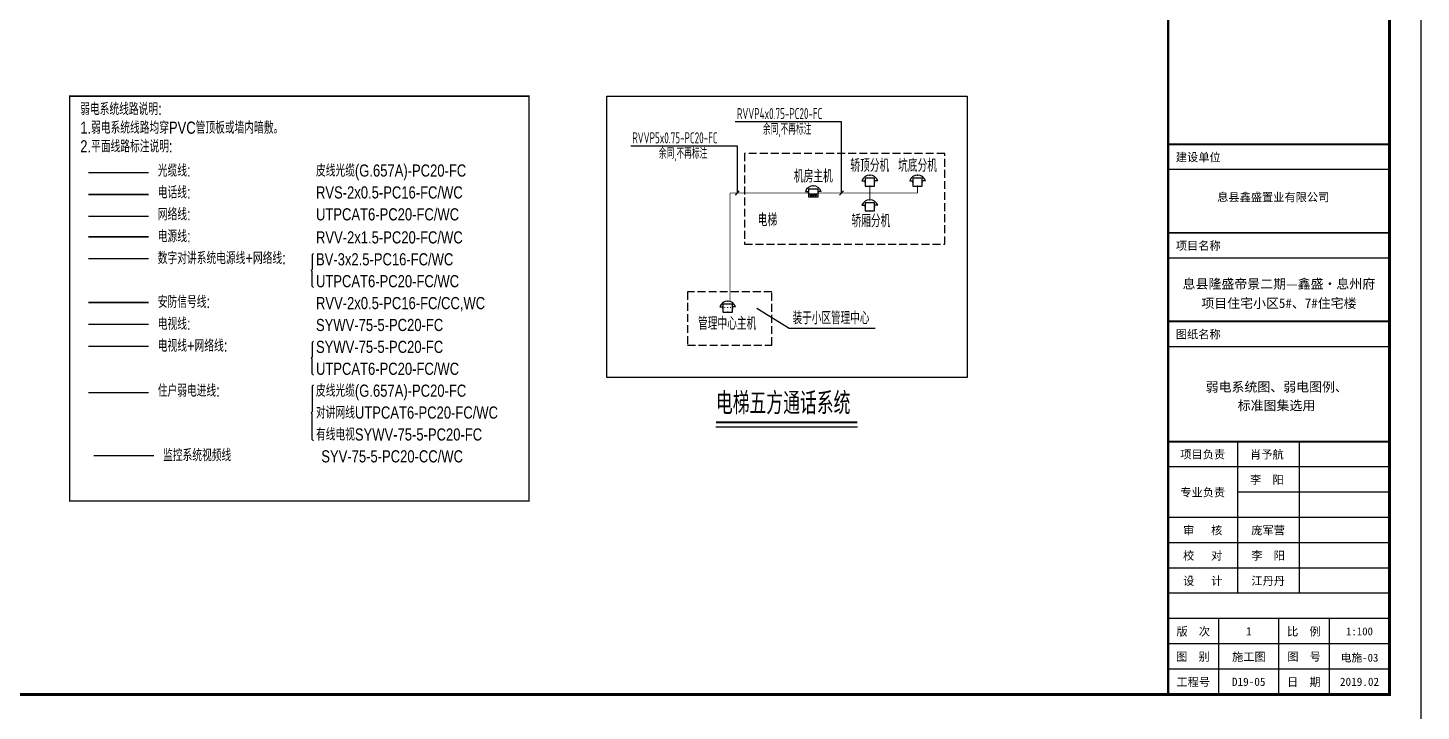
# Model space of a CAD drawing. Extents: x -993182 to -819982, y 169304 to 600104.
# Drawn here: x -953164 to -909082, y 422378 to 443988 of the extents above; entities that cross this region are included whole.
import ezdxf
from ezdxf.enums import TextEntityAlignment as Align

# ---------------------------------------------------------------- set-up
doc = ezdxf.new("R2010")
doc.units = 0
doc.header["$LTSCALE"] = 1000
doc.header["$MEASUREMENT"] = 0
doc.linetypes.add('DASH', pattern=[0.35, 0.25, -0.1])
for name, color, linetype in [('DIM-系统', 3, 'Continuous'), ('DOTLN', 2, 'DASH'), ('EQUIP-电话', 3, 'Continuous'), ('PUB_TITLE', 146, 'Continuous'), ('SIG_TEXT', 7, 'Continuous'), ('TEL_LEAD', 3, 'Continuous'), ('TEL_SYMB', 3, 'Continuous'), ('TEL_TEXT', 7, 'Continuous'), ('TK', 9, 'Continuous'), ('WIRE-信号', 4, 'TG_S'), ('WIRE-光缆', 4, 'TG_OC'), ('WIRE-安防', 4, 'Continuous'), ('WIRE-电视', 5, 'TG_TV'), ('WIRE-电话', 4, 'TG_F'), ('WIRE-系统', 4, 'Continuous'), ('WIRE-综合布线', 5, 'TG_GCS'), ('WIRE-网络', 6, 'TG_TD'), ('填充', 8, 'Continuous')]:
    doc.layers.add(name, color=color, linetype=linetype)
doc.styles.add('300', font='', dxfattribs={"width": 0.75, "height": 300})
doc.styles.add('_TCH_LABEL', font='COMPLEX', dxfattribs={"bigfont": 'GBCBIG'})
doc.styles.add('H1', font='')
doc.styles.get("Standard").update_dxf_attribs({"font": 'gbenor.shx', "bigfont": 'gbcbig.shx'})
doc.styles.add('TG_LINETYPE', font='ICED', dxfattribs={"width": 0.8, "height": 2, "bigfont": 'BZHZ'})
doc.styles.add('THT', font='simhei.ttf')
doc.styles.add('电-ele', font='ICED.shx', dxfattribs={"width": 0.8, "bigfont": 'BZHZ.shx'})
doc.styles.add('电-ele1', font='ICED.shx', dxfattribs={"width": 0.8, "bigfont": 'BZHZ.shx'})
doc.styles.add('电-图名', font='ICED.shx', dxfattribs={"width": 0.8, "bigfont": 'BZHZ.shx'})
doc.styles.get('300').set_extended_font_data('SimSun')
doc.styles.get('H1').set_extended_font_data('SimSun')
doc.linetypes.add('TG_D', pattern='A,1,-0.3,["D",TG_LINETYPE,S=0.1,R=0,X=-0.23,Y=-0.1],0', length=1.3)
doc.linetypes.add('TG_F', pattern='A,2,-0.4,["F",TG_LINETYPE,S=0.1,R=0,X=-0.28,Y=-0.15],0', length=2.4)
doc.linetypes.add('TG_GCS', pattern='A,1,-0.6,["GCS",TG_LINETYPE,S=0.1,R=0,X=-0.52,Y=-0.1],0', length=1.6)
doc.linetypes.add('TG_OC', pattern='A,1,-0.45,["OC",TG_LINETYPE,S=0.1,R=0,X=-0.38,Y=-0.1],0', length=1.45)
doc.linetypes.add('TG_S', pattern='A,1,-0.3,["S",TG_LINETYPE,S=0.1,R=0,X=-0.23,Y=-0.1],0', length=1.3)
doc.linetypes.add('TG_TD', pattern='A,1,-0.45,["TD",TG_LINETYPE,S=0.1,R=0,X=-0.38,Y=-0.1],0', length=1.45)
doc.linetypes.add('TG_TD+D', pattern='A,0.5,-0.75,["TD+D",TG_LINETYPE,S=0.1,R=0,X=-0.68,Y=-0.1],0', length=1.25)
doc.linetypes.add('TG_TD+TV', pattern='A,1,-0.9,["TD+TV",TG_LINETYPE,S=0.1,R=0,X=-0.82,Y=-0.1],0', length=1.9)
doc.linetypes.add('TG_TP', pattern='A,1,-0.45,["TP",TG_LINETYPE,S=0.1,R=0,X=-0.38,Y=-0.1],0', length=1.45)
doc.linetypes.add('TG_TV', pattern='A,1,-0.45,["TV",TG_LINETYPE,S=0.1,R=0,X=-0.38,Y=-0.1],0', length=1.45)
doc.linetypes.add('TG_V', pattern='A,1,-0.3,["V",TG_LINETYPE,S=0.1,R=0,X=-0.23,Y=-0.1],0', length=1.3)
doc.linetypes.add('TG_WS', pattern='A,1,-0.45,["WS",TG_LINETYPE,S=0.1,R=0,X=-0.38,Y=-0.1],0', length=1.45)

# ---------------------------------------------------------------- blocks, each defined once
blk = doc.blocks.new('$equip$00001391')
for p, q in [((-0.5, 0.35), (-0.3, 0.35)), ((0.3, 0.5), (-0.3, 0.5)), ((-0.3, 0.5), (-0.3, 0)), ((-0.3, 0), (0.3, 0)), ((0.3, 0), (0.3, 0.5)), ((0.5, 0.35), (0.3, 0.35))]:
    blk.add_line(p, q)
at = {"const_width": 0.04}
for points in [[(-0.2, 0.3, 1), (-0.16, 0.3, 1)], [(-0.02, 0.3, 1), (0.02, 0.3, 1)], [(0.16, 0.3, 1), (0.2, 0.3, 1)]]:
    blk.add_lwpolyline(points, format="xyb", close=True, dxfattribs=at)
blk.add_arc((0, 0.168), 0.532, 20.01596, 159.98404)
for p in [(-0.3, 0.25), (0, 0.7), (0, 0), (0.3, 0.25)]:
    blk.add_point(p)
at = {"style": '_TCH_LABEL', "flags": 9}
blk.add_attdef('A', (0, 0), '', height=0.00002, dxfattribs=at)
blk = doc.blocks.new('$equip$00001396')
for p, q in [((-0.5, 0.35), (-0.3, 0.35)), ((0.3, 0.5), (-0.3, 0.5)), ((-0.3, 0.5), (-0.3, 0)), ((-0.3, 0.2), (0.3, 0.2)), ((-0.3, 0), (0.3, 0)), ((0.3, 0), (0.3, 0.5)), ((0.5, 0.35), (0.3, 0.35))]:
    blk.add_line(p, q)
for centre in [(-0.15, 0.1), (0, 0.1), (0.15, 0.1)]:
    blk.add_circle(centre, 0.04)
blk.add_arc((0, 0.168), 0.532, 20.01596, 159.98404)
for p in [(-0.3, 0.25), (0, 0.7), (0, 0), (0.3, 0.25)]:
    blk.add_point(p)
for points in [[(-0.185, 0.12), (-0.115, 0.12), (-0.19, 0.1), (-0.11, 0.1)], [(-0.185, 0.08), (-0.115, 0.08), (-0.19, 0.1), (-0.11, 0.1)], [(-0.17, 0.135), (-0.13, 0.135), (-0.185, 0.12), (-0.115, 0.12)], [(-0.17, 0.065), (-0.13, 0.065), (-0.185, 0.08), (-0.115, 0.08)], [(-0.15, 0.14), (-0.15, 0.14), (-0.17, 0.135), (-0.13, 0.135)], [(-0.15, 0.06), (-0.15, 0.06), (-0.17, 0.065), (-0.13, 0.065)], [(-0.035, 0.12), (0.035, 0.12), (-0.04, 0.1), (0.04, 0.1)], [(-0.035, 0.08), (0.035, 0.08), (-0.04, 0.1), (0.04, 0.1)], [(-0.02, 0.135), (0.02, 0.135), (-0.035, 0.12), (0.035, 0.12)], [(-0.02, 0.065), (0.02, 0.065), (-0.035, 0.08), (0.035, 0.08)], [(0, 0.14), (0, 0.14), (-0.02, 0.135), (0.02, 0.135)], [(0, 0.06), (0, 0.06), (-0.02, 0.065), (0.02, 0.065)], [(0.115, 0.12), (0.185, 0.12), (0.11, 0.1), (0.19, 0.1)], [(0.115, 0.08), (0.185, 0.08), (0.11, 0.1), (0.19, 0.1)], [(0.13, 0.135), (0.17, 0.135), (0.115, 0.12), (0.185, 0.12)], [(0.13, 0.065), (0.17, 0.065), (0.115, 0.08), (0.185, 0.08)], [(0.15, 0.14), (0.15, 0.14), (0.13, 0.135), (0.17, 0.135)], [(0.15, 0.06), (0.15, 0.06), (0.13, 0.065), (0.17, 0.065)]]:
    blk.add_solid(points)
at = {"style": '_TCH_LABEL', "flags": 9}
blk.add_attdef('A', (0, 0), '', height=0.00002, dxfattribs=at)
blk = doc.blocks.new('$equip$00001389')
for p, q in [((-0.5, 0.35), (-0.3, 0.35)), ((0.3, 0.5), (-0.3, 0.5)), ((-0.3, 0.5), (-0.3, 0)), ((-0.3, 0), (0.3, 0)), ((0.3, 0), (0.3, 0.5)), ((0.5, 0.35), (0.3, 0.35))]:
    blk.add_line(p, q)
blk.add_arc((0, 0.168), 0.532, 20.01596, 159.98404)
for p in [(-0.3, 0.25), (0, 0.7), (0, 0), (0.3, 0.25)]:
    blk.add_point(p)
at = {"style": '_TCH_LABEL', "flags": 9}
blk.add_attdef('A', (0, 0), '', height=0.00002, dxfattribs=at)
blk = doc.blocks.new('A$C61A6557E')
at = {"layer": 'PUB_TITLE'}
blk.add_hatch(color=256, dxfattribs=at).paths.add_polyline_path([(4727, 56407), (4502, 56407), (3742, 54772), (2969, 54772), (2969, 54568), (3872, 54568)])
h = blk.add_hatch(color=256, dxfattribs=at)
edge = h.paths.add_edge_path()
edge.add_ellipse((3384, 56052), major_axis=(-212, 212), ratio=1, start_angle=0, end_angle=360)
for p, q in [((3554, 55043), (4189, 56407)), ((3583, 54997), (4239, 56407)), ((3612, 54951), (4290, 56407)), ((3641, 54905), (4341, 56407)), ((3671, 54859), (4391, 56407)), ((3742, 54772), (4502, 56407)), ((3872, 54568), (4727, 56407)), ((3554, 55043), (2969, 55043)), ((3583, 54997), (2969, 54997)), ((3612, 54951), (2969, 54951)), ((3641, 54905), (2969, 54905)), ((3671, 54859), (2969, 54859)), ((3742, 54772), (2969, 54772)), ((41, 51600), (7025, 51600)), ((7052, 51600), (41, 51600)), ((41, 51600), (7052, 51600)), ((57, 51600), (7068, 51600)), ((41, 50800), (7052, 50800)), ((41, 50800), (7052, 50800)), ((25, 47800), (7025, 47800)), ((7025, 29000), (14, 29000)), ((7025, 28200), (14, 28200)), ((7025, 22200), (14, 22200)), ((7025, 21400), (14, 21400)), ((7025, 17400), (14, 17400)), ((7025, 17400), (14, 17400)), ((7025, 17400), (14, 17400)), ((7025, 16600), (14, 16600)), ((7025, 16600), (14, 16600)), ((7025, 14600), (14, 14600)), ((7025, 13800), (14, 13800)), ((7025, 11800), (14, 11800)), ((7025, 11800), (14, 11800)), ((7025, 11000), (14, 11000)), ((7025, 8000), (14, 8000)), ((7025, 8000), (14, 8000)), ((7025, 8000), (14, 8000)), ((7025, 8000), (14, 8000)), ((7025, 8000), (14, 8000)), ((7025, 8000), (14, 8000)), ((7025, 8000), (14, 8000)), ((2214, 8000), (2214, 3200)), ((4164, 8000), (4164, 3200)), ((7025, 7200), (14, 7200)), ((7025, 7200), (14, 7200)), ((7025, 7200), (14, 7200)), ((7025, 6400), (2214, 6400)), ((7025, 6400), (2214, 6400)), ((7025, 6400), (2214, 6400)), ((7025, 5600), (14, 5600)), ((7025, 5600), (14, 5600)), ((7025, 5600), (14, 5600)), ((7025, 4800), (14, 4800)), ((7025, 4800), (14, 4800)), ((7025, 4800), (14, 4800)), ((7025, 4000), (14, 4000)), ((7025, 4000), (14, 4000)), ((7025, 4000), (14, 4000)), ((7025, 3200), (14, 3200)), ((7025, 3200), (14, 3200)), ((7025, 3200), (14, 3200)), ((7025, 3200), (14, 3200)), ((7025, 3200), (14, 3200)), ((7025, 3200), (14, 3200)), ((7025, 2400), (14, 2400)), ((1625, 0), (1625, 2400)), ((3525, 0), (3525, 2400)), ((5125, 0), (5125, 2400)), ((7025, 1600), (14, 1600)), ((7025, 800), (14, 800))]:
    blk.add_line(p, q, dxfattribs=at)
at = {"layer": 'PUB_TITLE', "const_width": 75}
blk.add_lwpolyline([(25, 0), (7025, 0), (7025, 57400), (25, 57400)], close=True, dxfattribs=at)
at = {"layer": 'PUB_TITLE'}
for points, const_width in [([(25, 0), (25, 57400)], 75), ([(25, 57400), (25, 50733)], 60), ([(25, 0), (25, 57400)], 40), ([(7052, 51600), (41, 51600)], 60), ([(25, 50733), (25, 0)], 60), ([(41, 47800), (7052, 47800)], 56.5), ([(41, 47800), (7052, 47800)], 56.5), ([(7025, 17400), (14, 17400)], 60), ([(7025, 17400), (14, 17400)], 40), ([(7025, 14600), (14, 14600)], 60), ([(7025, 11800), (14, 11800)], 60), ([(7025, 8000), (14, 8000)], 60), ([(7025, 8000), (14, 8000)], 40), ([(7025, 0), (14, 0)], 40)]:
    blk.add_lwpolyline(points, dxfattribs=dict(at, const_width=const_width))
blk.add_lwpolyline([(25, 57400), (7025, 57400), (7025, 51600), (25, 51600)], close=True, dxfattribs=at)
blk.add_ellipse((3384, 56052), major_axis=(-212, 212), ratio=1, start_param=3.926991, end_param=10.210176, dxfattribs=at)
at = {"layer": 'PUB_TITLE', "style": 'THT'}
for s, height, p in [('河', 352, (515, 53577)), ('南', 352, (1017, 53574)), ('甲', 352, (1511, 53582)), ('元', 352, (2014, 53580)), ('建', 352, (2518, 53590)), ('筑', 352, (3026, 53580)), ('设', 352, (3515, 53570)), ('计', 352, (4024, 53575)), ('有', 352, (4511, 53585)), ('限', 352, (5012, 53581)), ('公', 352, (5509, 53576)), ('司', 352, (6006, 53569)), ('HENAN', 201.1, (878, 53062)), ('JIAYUAN', 201.1, (1708, 53062)), ('BUILDING', 201.1, (2842, 53062)), ('DESIGN', 201.1, (4118, 53062)), ('CO.,LTD.', 201.1, (5111, 53062)), ('工程设计证书编号：甲级', 210.3, (998, 52199)), ('-A141007350', 210.3, (4325, 52199)), ('注意', 260, (241, 51078))]:
    blk.add_text(s, height=height, dxfattribs=at).set_placement(p)
at = {"layer": 'PUB_TITLE', "style": '300', "width": 0.75}
for s, height, p in [('*', 228, (352, 50158)), ('请勿以比例度量此图', 227.8, (595, 50158)), ('一切尺寸依图内数字所示为准', 227.85, (2904, 50158)), ('*', 228, (352, 49685)), ('使用此图时应同时参照其它图纸', 227.85, (595, 49685)), (',', 228, (2782, 50158)), ('如发现有相互矛盾之处', 227.8, (4119, 49685)), ('请立即通知本设计公司', 227.8, (595, 49212)), (',', 228, (3998, 49685)), (',', 228, (6549, 49685)), ('*', 228, (352, 48739)), ('此图纸盖章有效', 227.8, (595, 48739)), ('*', 228, (352, 48266)), ('此图纸版权归本设计公司所有', 227.85, (595, 48266))]:
    blk.add_text(s, height=height, dxfattribs=at).set_placement(p)
at = {"layer": 'PUB_TITLE', "style": 'THT'}
for s, p in [('出图专用章', (1160, 28600)), ('注册专用章', (1160, 21800)), ('建设单位', (973, 17000)), ('项目名称', (973, 14200)), ('图纸名称', (973, 11400)), ('项目负责', (1114, 7600)), ('肖予航', (3146, 7600)), ('李  阳', (3146, 6800)), ('专业负责', (1114, 6400)), ('审   核', (1114, 5200)), ('庞军营', (3182, 5200)), ('校   对', (1114, 4400)), ('李  阳', (3182, 4400)), ('设   计', (1114, 3600)), ('江丹丹 ', (3275, 3600)), ('版  次', (814, 2000)), ('1', (2575, 2000)), ('比  例', (4314, 2000)), ('图  别', (803, 1200)), ('施工图', (2575, 1200)), ('图  号', (4321, 1200)), ('工程号', (814, 400)), ('D19-05', (2569, 400)), ('日  期', (4314, 400)), ('2019.02', (6075, 400))]:
    blk.add_text(s, height=260, dxfattribs=at).set_placement(p, align=Align.MIDDLE)
at = {"layer": 'PUB_TITLE', "color": 173, "style": 'H1'}
blk.add_text('1:100', height=250, dxfattribs=at).set_placement((6075, 1997), align=Align.MIDDLE_CENTER)
at = {"layer": 'TK', "color": 63, "style": 'THT'}
blk.add_text('息县鑫盛置业有限公司', height=260, dxfattribs=at).set_placement((1573, 15597))
at = {"layer": 'TK', "style": 'H1'}
for s, p in [('息县隆盛帝景二期—鑫盛•息州府', (3525, 12988)), ('项目住宅小区5#、7#住宅楼', (3525, 12376))]:
    blk.add_text(s, height=300, dxfattribs=at).set_placement(p, align=Align.MIDDLE_CENTER)

msp = doc.modelspace()

# ---------------------------------------------------------------- linework, layer by layer
at = {"const_width": 42.8, "elevation": 4086}
msp.add_lwpolyline([(-937306, 429028), (-951846, 429028), (-951846, 441828), (-937306, 441828)], close=True, dxfattribs=at)
at = {"elevation": 4086}
for points in [[(-944122, 436849), (-944166, 436807), (-944166, 436349), (-944200, 436314)], [(-944122, 435779), (-944166, 435821), (-944166, 436279), (-944200, 436314)], [(-944122, 434079), (-944166, 434037), (-944166, 433579), (-944200, 433544)], [(-944122, 433009), (-944166, 433051), (-944166, 433509), (-944200, 433544)], [(-944122, 432694), (-944166, 432652), (-944166, 431848), (-944200, 431812)], [(-944122, 430931), (-944166, 430973), (-944166, 431777), (-944200, 431812)]]:
    msp.add_lwpolyline(points, dxfattribs=at)
at = {"layer": 'DIM-系统', "elevation": 4086}
for points in [[(-927422, 438766), (-927422, 441014), (-930781, 441014)], [(-927422, 438766), (-927422, 441014), (-930781, 441014)], [(-927422, 438766), (-927422, 441014), (-930781, 441014)], [(-930715, 438766), (-930715, 440249), (-934092, 440249)], [(-930715, 438766), (-930715, 440249), (-934092, 440249)], [(-930715, 438766), (-930715, 440249), (-934092, 440249)]]:
    msp.add_lwpolyline(points, dxfattribs=at)
at = {"layer": 'DOTLN', "linetype": 'DASH'}
for points in [[(-930492, 437144), (-924157, 437144), (-924157, 440019), (-930492, 440019)], [(-932292, 433957), (-929624, 433957), (-929624, 435638), (-932292, 435638)]]:
    msp.add_lwpolyline(points, close=True, dxfattribs=at)
at = {"layer": 'PUB_TITLE'}
msp.add_lwpolyline([(-909082, 421904), (-909082, 481304), (-993182, 481304), (-993182, 421904)], close=True, dxfattribs=at)
at = {"layer": 'PUB_TITLE', "const_width": 100}
msp.add_lwpolyline([(-910082, 422904), (-910082, 480304), (-990682, 480304), (-990682, 422904)], close=True, dxfattribs=at)
at = {"layer": 'SIG_TEXT'}
for p, q in [((-930775, 438698, 4086), (-930655, 438835, 4086)), ((-927482, 438698, 4086), (-927362, 438835, 4086))]:
    msp.add_line(p, q, dxfattribs=at)
at = {"layer": 'TEL_LEAD'}
for p, q in [((-930095, 435120), (-929076, 434493)), ((-929076, 434493), (-926360, 434493))]:
    msp.add_line(p, q, dxfattribs=at)
at = {"layer": 'TEL_SYMB', "const_width": 70}
msp.add_lwpolyline([(-931395, 431513), (-926916, 431513)], dxfattribs=at)
at = {"layer": 'TEL_SYMB'}
msp.add_lwpolyline([(-931395, 431373), (-926916, 431373)], dxfattribs=at)
at = {"layer": 'WIRE-信号', "linetype": 'TG_WS', "const_width": 50, "elevation": 4086}
msp.add_lwpolyline([(-951247, 435302), (-949345, 435302)], dxfattribs=at)
at = {"layer": 'WIRE-光缆', "linetype": 'TG_OC', "const_width": 45, "elevation": 4086}
msp.add_lwpolyline([(-951247, 439411), (-949345, 439411)], dxfattribs=at)
at = {"layer": 'WIRE-安防', "linetype": 'TG_TD+D', "const_width": 45, "elevation": 4086}
msp.add_lwpolyline([(-951247, 436687), (-949345, 436687)], dxfattribs=at)
at = {"layer": 'WIRE-安防', "color": 4, "linetype": 'TG_V', "const_width": 45, "elevation": 4086}
msp.add_lwpolyline([(-951079, 430454), (-949177, 430454)], dxfattribs=at)
at = {"layer": 'WIRE-电视', "linetype": 'TG_TV', "const_width": 45, "elevation": 4086}
msp.add_lwpolyline([(-951247, 434609), (-949345, 434609)], dxfattribs=at)
at = {"layer": 'WIRE-电话', "linetype": 'TG_TP', "const_width": 50, "elevation": 4086}
msp.add_lwpolyline([(-951247, 438721), (-949345, 438721)], dxfattribs=at)
at = {"layer": 'WIRE-电话', "linetype": 'TG_D', "const_width": 45, "elevation": 4086}
msp.add_lwpolyline([(-951247, 437380), (-949345, 437380)], dxfattribs=at)
at = {"layer": 'WIRE-系统', "const_width": 26.8, "elevation": 4086}
for points in [[(-930948, 435334), (-930948, 438766)], [(-930948, 438766), (-928464, 438766)], [(-928164, 438766), (-925014, 438766)], [(-926525, 438766), (-926525, 438980)], [(-926525, 438552), (-926525, 438766)], [(-925014, 438766), (-925014, 438980)]]:
    msp.add_lwpolyline(points, dxfattribs=at)
at = {"layer": 'WIRE-综合布线', "linetype": 'TG_GCS', "const_width": 45, "elevation": 4086}
msp.add_lwpolyline([(-951247, 432451), (-949345, 432451)], dxfattribs=at)
at = {"layer": 'WIRE-网络', "linetype": 'TG_TD', "const_width": 45, "elevation": 4086}
msp.add_lwpolyline([(-951247, 438028), (-949345, 438028)], dxfattribs=at)
at = {"layer": 'WIRE-网络', "linetype": 'TG_TD+TV', "const_width": 45, "elevation": 4086}
msp.add_lwpolyline([(-951247, 433917), (-949345, 433917)], dxfattribs=at)
at = {"layer": '填充', "elevation": 4086}
msp.add_lwpolyline([(-934848, 441828), (-923446, 441828), (-923446, 432929), (-934848, 432929)], close=True, dxfattribs=at)

# ---------------------------------------------------------------- block references
msp.add_blockref('A$C61A6557E', (-917107, 422904))
at = {"layer": 'EQUIP-电话', "xscale": 500, "yscale": 500, "zscale": 500}
for name, p in [('$equip$00001389', (-926525, 438980, 4086)), ('$equip$00001389', (-925014, 438980, 4086)), ('$equip$00001396', (-928314, 438641, 4086)), ('$equip$00001389', (-926525, 438202, 4086)), ('$equip$00001391', (-931023, 434995, 4086))]:
    msp.add_blockref(name, p, dxfattribs=at)

# ---------------------------------------------------------------- texts
at = {"layer": 'PUB_TITLE', "color": 0, "style": 'H1', "width": 1}
for s, p in [('弱电系统图、弱电图例、', (-913650, 432632)), ('标准图集选用', (-913657, 432046))]:
    msp.add_text(s, height=300, dxfattribs=at).set_placement(p, align=Align.MIDDLE_CENTER)
at = {"layer": 'PUB_TITLE', "color": 173, "style": 'H1'}
msp.add_text('电施-03', height=250, dxfattribs=at).set_placement((-911032, 424069), align=Align.MIDDLE_CENTER)
at = {"layer": 'TEL_LEAD', "color": 7, "style": '电-ele1', "width": 0.8}
msp.add_text('装于小区管理中心', height=400, dxfattribs=at).set_placement((-928969, 434613))
at = {"layer": 'TEL_SYMB', "color": 7, "style": '电-图名', "width": 0.8}
msp.add_text('电梯五方通话系统', height=700, dxfattribs=at).set_placement((-931395, 431764, 4086))
at = {"layer": 'TEL_TEXT', "style": '电-ele', "width": 0.8}
for s, height, p in [('弱电系统线路说明:', 384.8, (-951507, 441228, 4086)), ('光缆线:', 384.8, (-949053, 439283, 4086)), ('皮线光缆(G.657A)-PC20-FC', 384.75, (-944048, 439283, 4086)), ('电话线:', 384.8, (-949053, 438591, 4086)), ('RVS-2x0.5-PC16-FC/WC', 384.75, (-944048, 438591, 4086)), ('网络线:', 384.8, (-949053, 437898, 4086)), ('UTPCAT6-PC20-FC/WC', 384.75, (-944048, 437898, 4086)), ('电源线:', 384.8, (-949053, 437205, 4086)), ('RVV-2x1.5-PC20-FC/WC', 384.75, (-944048, 437169, 4086)), ('数字对讲系统电源线+网络线:', 384.75, (-949053, 436513, 4086)), ('BV-3x2.5-PC16-FC/WC', 384.75, (-944048, 436476, 4086)), ('UTPCAT6-PC20-FC/WC', 384.75, (-944048, 435784, 4086)), ('安防信号线:', 384.8, (-949053, 435128, 4086)), ('RVV-2x0.5-PC16-FC/CC,WC', 384.75, (-944048, 435091, 4086)), ('电视线:', 384.8, (-949053, 434435, 4086)), ('SYWV-75-5-PC20-FC', 384.75, (-944048, 434399, 4086)), ('电视线+网络线:', 384.8, (-949053, 433743, 4086)), ('SYWV-75-5-PC20-FC', 384.75, (-944048, 433706, 4086)), ('UTPCAT6-PC20-FC/WC', 384.75, (-944048, 433014, 4086)), ('住户弱电进线:', 384.8, (-949053, 432321, 4086)), ('皮线光缆(G.657A)-PC20-FC', 384.75, (-944048, 432321, 4086)), ('对讲网线UTPCAT6-PC20-FC/WC', 384.75, (-944048, 431629, 4086)), ('有线电视SYWV-75-5-PC20-FC', 384.75, (-944048, 430936, 4086)), ('监控系统视频线', 384.8, (-948885, 430280, 4086)), ('SYV-75-5-PC20-CC/WC', 384.75, (-943880, 430244, 4086))]:
    msp.add_text(s, height=height, dxfattribs=at).set_placement(p)
at = {"layer": 'TEL_TEXT', "color": 7, "width": 0.7}
for s, p in [('RVVP4x0.75-PC20-FC', (-930728, 441102, 4086)), ('余同,不再标注', (-929909, 440612, 4086)), ('余同,不再标注', (-929909, 440612, 4086)), ('余同,不再标注', (-929909, 440612, 4086)), ('RVVP5x0.75-PC20-FC', (-934039, 440337, 4086)), ('余同,不再标注', (-933202, 439847, 4086)), ('余同,不再标注', (-933202, 439847, 4086)), ('余同,不再标注', (-933202, 439847, 4086))]:
    msp.add_text(s, height=348.5, dxfattribs=at).set_placement(p)
at = {"layer": 'TEL_TEXT', "color": 7, "style": '电-ele', "width": 0.8}
for s, p in [('1.弱电系统线路均穿PVC管顶板或墙内暗敷。', (-951507, 440639, 4086)), ('2.平面线路标注说明:', (-951507, 440048, 4086))]:
    msp.add_text(s, height=384.75, dxfattribs=at).set_placement(p)
for s, p in [('机房主机', (-928314, 439094, 4086)), ('轿顶分机', (-926525, 439433, 4086)), ('坑底分机', (-925014, 439433, 4086)), ('电梯', (-929764, 437710, 4086)), ('轿厢分机', (-926491, 437681, 4086)), ('管理中心主机', (-931038, 434438, 4086))]:
    msp.add_text(s, height=405, dxfattribs=at).set_placement(p, align=Align.CENTER)

doc.saveas('drawing.dxf')
